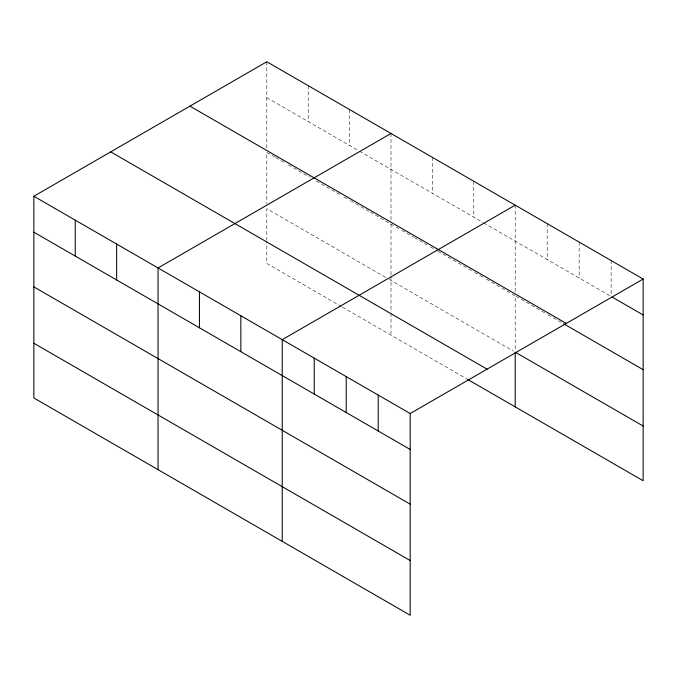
<?xml version="1.0" encoding="UTF-8"?>
<svg xmlns="http://www.w3.org/2000/svg" width="677" height="677" viewBox="0 0 677 677"><rect width="100%" height="100%" fill="white"/><g stroke="black" fill="none" stroke-linecap="round" stroke-linejoin="round"><path stroke-width="0.51" stroke-dasharray="3.38 2.54" d="M266.806 61.759L266.806 149.236M266.806 97.683L358.598 150.683M359.504 151.199L482.794 222.386M483.691 222.902L610.248 295.967M274.904 157.064L266.806 152.393L266.806 203.54M275.801 157.589L284.805 162.785M288.402 164.858L302.805 173.177M303.702 173.693L310.007 177.332M316.303 180.971L330.706 189.281M331.603 189.797L340.599 194.993M344.204 197.075L349.603 200.189M350.5 200.714L369.397 211.622M370.302 212.146L400.902 229.808M401.799 230.332L413.495 237.085M414.4 237.602L427.001 244.879M430.597 246.953L436.893 250.592M437.799 251.108L473.798 271.892M474.695 272.416L482.794 277.088M486.391 279.169L515.197 295.798L515.197 351.118M516.111 296.323L547.185 314.263M548.099 314.797L561.808 322.709M385.602 277.342L266.806 208.753L266.806 240.318M389.199 279.423L513.394 351.126M341.504 306.588L266.806 263.463L266.806 241.367M342.401 307.104L466.597 378.807M611.162 260.569L611.162 295.443M579.173 242.104L579.173 278.027M547.185 223.638L547.185 259.562M515.197 205.165L515.197 291.584M473.798 181.267L473.798 217.19M432.4 157.36L432.4 193.284M391.001 133.462L391.001 220.939M391.001 224.095L391.001 275.243M391.001 276.284L391.001 312.021M391.001 313.07L391.001 335.166M349.603 109.564L349.603 145.487M308.204 85.657L308.204 121.581"/><path stroke-width="1.02" d="M33.85 196.254L410.194 413.537L410.194 615.241L33.85 397.958L33.85 196.254L266.806 61.759L643.15 279.042L643.15 480.746L467.494 379.332M391.001 133.462L158.046 267.957L158.046 469.66M515.197 205.165L282.241 339.659L282.241 541.363M410.194 413.537L643.15 279.042M612.076 297.025L643.15 314.966M189.932 106.145L566.277 323.428M563.636 323.767L643.15 369.667M643.15 426.036L515.197 352.158L515.197 406.869M110.723 151.876L487.068 369.151M33.85 232.177L410.194 449.46M33.85 286.887L410.194 504.17M33.85 343.256L410.194 560.531M378.206 395.072L378.206 430.995M346.218 376.598L346.218 412.521M314.23 358.133L314.23 394.056M240.843 315.761L240.843 351.685M199.444 291.863L199.444 327.786M116.647 244.058L116.647 279.982M75.249 220.16L75.249 256.084"/></g></svg>
